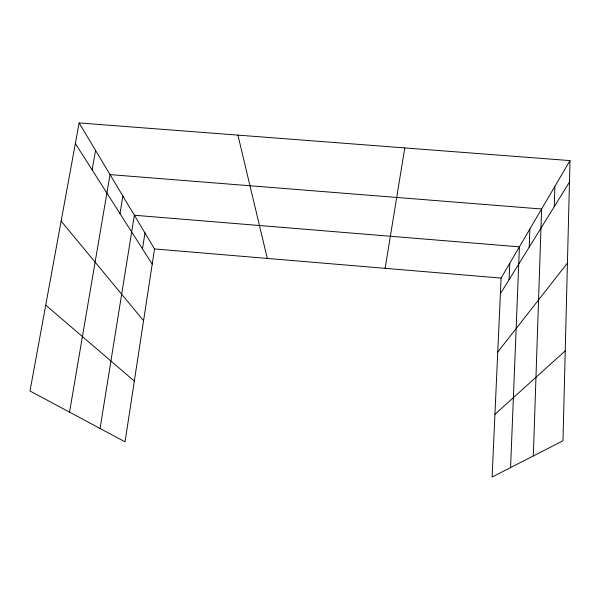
<?xml version="1.0" encoding="UTF-8"?>
<svg xmlns="http://www.w3.org/2000/svg" width="600" height="600" viewBox="0 0 600 600"><rect width="100%" height="100%" fill="white"/><g stroke="black" fill="none" stroke-linecap="round" stroke-linejoin="round"><path stroke-width="0.9" d="M570 160.597L562.987 440.768L492.097 477.06L501.097 278.077L570 160.597L79.125 122.94L30 390.99L125.047 441.84L154.53 248.947L79.125 122.94M554.28 206.632L554.88 186.382M533.325 455.947L541.612 209.002L110.04 174.6L69.532 412.147M529.2 247.163L529.868 229.02M510.577 467.595L519.412 246.847L134.355 215.243L100.08 428.482M509.07 279.697L509.768 263.295M142.477 248.873L144.968 232.972M385.125 268.327L404.79 147.922M119.985 213.585L122.88 196.065M92.13 169.882L95.565 150.405M500.393 293.715L569.46 182.1M497.752 352.035L567.435 263.032M494.933 414.33L565.237 350.858M154.53 248.947L501.097 278.077M45.735 305.123L134.333 381.09M61.14 221.1L143.565 320.7M75.345 143.558L152.205 264.127M237.923 135.12L267.3 258.428"/></g></svg>
